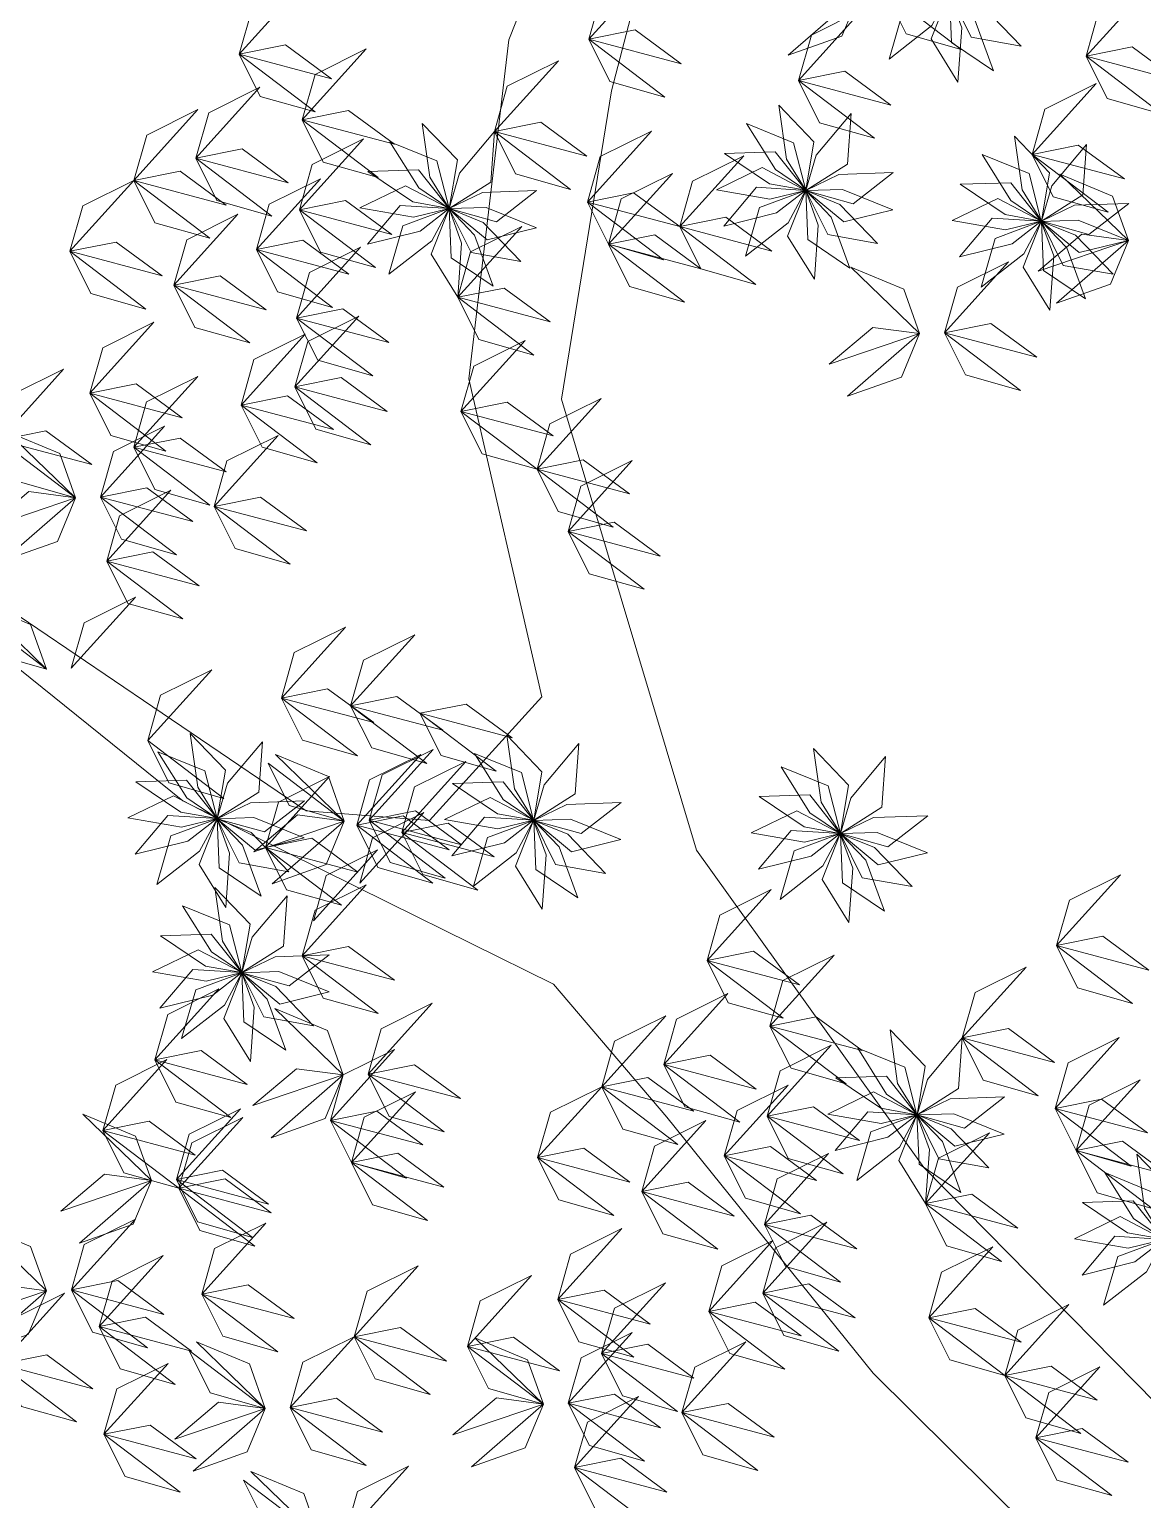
# Model space of a CAD drawing. Header units: inches. Extents: x -173 to 14008, y -3334 to 10368.
# Drawn here: x 6540.6 to 6610.5, y 8071.3 to 8163.6 of the extents above; entities that cross this region are included whole.
import ezdxf

# ---------------------------------------------------------------- set-up
doc = ezdxf.new("R2010")
doc.units = ezdxf.units.IN
doc.header["$MEASUREMENT"] = 0
doc.layers.add('ARREDAMENTO', color=8, linetype='Continuous', lineweight=18)

msp = doc.modelspace()

# ---------------------------------------------------------------- linework, layer by layer
at = {"layer": 'ARREDAMENTO', "linetype": 'Continuous', "lineweight": 0}
for points in [[(6583.502, 8195.262), (6570.73, 8162.974), (6568.232, 8141.687), (6572.822, 8121.716), (6565.759, 8113.952), (6558.02, 8114.567), (6531.515, 8132.52)], [(6709.294, 8179.623), (6704.952, 8135.117), (6679.173, 8131.794), (6650.319, 8089.774), (6642.013, 8069.754), (6640.759, 8060.722), (6636.255, 8058.126), (6631.739, 8058.753), (6624.627, 8063.884), (6596.793, 8092.148), (6582.531, 8112.082), (6574.04, 8140.42), (6577.19, 8159.775), (6586.086, 8193.982)], [(6539.931, 8123.525), (6550.28, 8115.183), (6563.2, 8108.784), (6573.536, 8103.665), (6580.661, 8095.31), (6593.618, 8079.241), (6603.327, 8069.606), (6616.912, 8058.052), (6620.813, 8049.685), (6613.762, 8038.697), (6600.916, 8025.752), (6589.337, 8018.615), (6551.93, 8021.051), (6535.823, 8017.766)]]:
    msp.add_lwpolyline(points, dxfattribs=at)
at = {"layer": 'ARREDAMENTO', "lineweight": 0}
for points in [[(6575.761, 8163.016), (6576.567, 8165.868), (6579.78, 8167.468), (6575.761, 8163.016)], [(6553.814, 8162.084), (6554.621, 8164.937), (6557.833, 8166.536), (6553.814, 8162.084)], [(6606.981, 8161.95), (6607.787, 8164.802), (6611, 8166.402), (6606.981, 8161.95)], [(6592.795, 8165.957), (6591.654, 8163.221), (6588.274, 8162.015), (6592.795, 8165.957)], [(6594.362, 8166.009), (6595.683, 8163.355), (6599.136, 8162.378), (6594.362, 8166.009)], [(6594.615, 8161.777), (6597.301, 8163.875), (6598.391, 8165.908), (6595.5, 8164.833), (6594.615, 8161.777)], [(6598.94, 8160.332), (6599.178, 8163.733), (6598.396, 8165.903), (6597.261, 8163.035), (6598.94, 8160.332)], [(6601.162, 8161.035), (6599.997, 8164.237), (6598.4, 8165.902), (6598.529, 8162.82), (6601.162, 8161.035)], [(6602.907, 8162.58), (6600.539, 8165.032), (6598.404, 8165.903), (6599.775, 8163.14), (6602.907, 8162.58)], [(6588.932, 8160.43), (6589.739, 8163.283), (6592.952, 8164.882), (6588.932, 8160.43)], [(6575.761, 8163.016), (6578.667, 8163.601), (6581.557, 8161.473), (6575.761, 8163.016)], [(6553.814, 8162.084), (6556.72, 8162.669), (6559.61, 8160.542), (6553.814, 8162.084)], [(6575.761, 8163.016), (6577.082, 8160.362), (6580.535, 8159.385), (6575.761, 8163.016)], [(6553.814, 8162.084), (6555.135, 8159.431), (6558.588, 8158.454), (6553.814, 8162.084)], [(6557.764, 8157.963), (6558.57, 8160.815), (6561.783, 8162.415), (6557.764, 8157.963)], [(6606.981, 8161.95), (6609.887, 8162.535), (6612.777, 8160.407), (6606.981, 8161.95)], [(6606.981, 8161.95), (6608.302, 8159.296), (6611.755, 8158.319), (6606.981, 8161.95)], [(6569.836, 8157.219), (6570.643, 8160.072), (6573.855, 8161.671), (6569.836, 8157.219)], [(6588.932, 8160.43), (6591.839, 8161.015), (6594.729, 8158.888), (6588.932, 8160.43)], [(6551.09, 8155.547), (6551.897, 8158.4), (6555.11, 8160), (6551.09, 8155.547)], [(6551.09, 8155.547), (6551.897, 8158.4), (6555.11, 8160), (6551.09, 8155.547)], [(6588.932, 8160.43), (6590.254, 8157.776), (6593.707, 8156.799), (6588.932, 8160.43)], [(6603.591, 8155.784), (6604.398, 8158.637), (6607.61, 8160.236), (6603.591, 8155.784)], [(6547.195, 8154.151), (6548.002, 8157.003), (6551.214, 8158.603), (6547.195, 8154.151)], [(6557.764, 8157.963), (6560.67, 8158.548), (6563.56, 8156.42), (6557.764, 8157.963)], [(6587.696, 8158.869), (6588.171, 8155.494), (6589.386, 8153.533), (6589.901, 8156.575), (6587.696, 8158.869)], [(6592.227, 8158.355), (6590.036, 8155.744), (6589.393, 8153.529), (6591.997, 8155.182), (6592.227, 8158.355)], [(6557.764, 8157.963), (6559.085, 8155.309), (6562.538, 8154.332), (6557.764, 8157.963)], [(6565.305, 8157.733), (6565.78, 8154.358), (6566.995, 8152.397), (6567.51, 8155.438), (6565.305, 8157.733)], [(6569.836, 8157.219), (6567.645, 8154.608), (6567.002, 8152.393), (6569.606, 8154.046), (6569.836, 8157.219)], [(6569.836, 8157.219), (6572.742, 8157.804), (6575.632, 8155.677), (6569.836, 8157.219)], [(6569.836, 8157.219), (6571.157, 8154.565), (6574.61, 8153.589), (6569.836, 8157.219)], [(6575.671, 8152.794), (6576.477, 8155.647), (6579.69, 8157.246), (6575.671, 8152.794)], [(6585.669, 8157.72), (6587.475, 8154.83), (6589.383, 8153.533), (6588.616, 8156.521), (6585.669, 8157.72)], [(6557.587, 8152.307), (6558.393, 8155.16), (6561.606, 8156.76), (6557.587, 8152.307)], [(6563.278, 8156.584), (6565.084, 8153.694), (6566.992, 8152.397), (6566.225, 8155.385), (6563.278, 8156.584)], [(6602.488, 8156.932), (6602.963, 8153.556), (6604.179, 8151.596), (6604.693, 8154.637), (6602.488, 8156.932)], [(6603.591, 8155.784), (6606.497, 8156.369), (6609.387, 8154.242), (6603.591, 8155.784)], [(6607.019, 8156.418), (6604.828, 8153.807), (6604.185, 8151.592), (6606.789, 8153.244), (6607.019, 8156.418)], [(6551.09, 8155.547), (6553.997, 8156.132), (6556.887, 8154.005), (6551.09, 8155.547)], [(6551.09, 8155.547), (6553.997, 8156.132), (6556.887, 8154.005), (6551.09, 8155.547)], [(6551.09, 8155.547), (6552.412, 8152.894), (6555.865, 8151.917), (6551.09, 8155.547)], [(6551.09, 8155.547), (6552.412, 8152.894), (6555.865, 8151.917), (6551.09, 8155.547)], [(6581.467, 8151.252), (6582.274, 8154.104), (6585.486, 8155.704), (6581.467, 8151.252)], [(6584.283, 8155.846), (6587.109, 8153.94), (6589.379, 8153.531), (6587.464, 8155.949), (6584.283, 8155.846)], [(6600.461, 8155.783), (6602.267, 8152.892), (6604.175, 8151.596), (6603.408, 8154.583), (6600.461, 8155.783)], [(6603.591, 8155.784), (6604.912, 8153.13), (6608.365, 8152.154), (6603.591, 8155.784)], [(6547.195, 8154.151), (6550.101, 8154.736), (6552.991, 8152.608), (6547.195, 8154.151)], [(6561.892, 8154.71), (6564.718, 8152.804), (6566.988, 8152.395), (6565.073, 8154.813), (6561.892, 8154.71)], [(6576.992, 8150.14), (6577.799, 8152.993), (6581.011, 8154.592), (6576.992, 8150.14)], [(6583.78, 8153.57), (6587.137, 8152.978), (6589.377, 8153.529), (6586.644, 8154.958), (6583.78, 8153.57)], [(6594.877, 8154.645), (6591.47, 8154.526), (6589.394, 8153.522), (6592.364, 8152.692), (6594.877, 8154.645)], [(6609.65, 8150.377), (6608.654, 8153.169), (6605.342, 8154.551), (6609.65, 8150.377)], [(6543.176, 8149.699), (6543.983, 8152.551), (6547.195, 8154.151), (6543.176, 8149.699)], [(6547.195, 8154.151), (6548.516, 8151.497), (6551.969, 8150.52), (6547.195, 8154.151)], [(6554.895, 8149.806), (6555.701, 8152.659), (6558.914, 8154.258), (6554.895, 8149.806)], [(6561.389, 8152.434), (6564.746, 8151.842), (6566.986, 8152.392), (6564.253, 8153.822), (6561.389, 8152.434)], [(6572.486, 8153.509), (6569.079, 8153.39), (6567.003, 8152.386), (6569.973, 8151.556), (6572.486, 8153.509)], [(6584.246, 8151.286), (6587.553, 8152.111), (6589.376, 8153.525), (6586.298, 8153.719), (6584.246, 8151.286)], [(6585.601, 8149.39), (6588.287, 8151.488), (6589.377, 8153.521), (6586.485, 8152.446), (6585.601, 8149.39)], [(6589.925, 8147.946), (6590.163, 8151.346), (6589.382, 8153.516), (6588.246, 8150.648), (6589.925, 8147.946)], [(6592.148, 8148.648), (6590.982, 8151.851), (6589.385, 8153.515), (6589.514, 8150.434), (6592.148, 8148.648)], [(6593.892, 8150.193), (6591.525, 8152.645), (6589.389, 8153.516), (6590.76, 8150.753), (6593.892, 8150.193)], [(6594.858, 8152.315), (6591.697, 8153.591), (6589.392, 8153.519), (6591.768, 8151.552), (6594.858, 8152.315)], [(6599.075, 8153.908), (6601.901, 8152.003), (6604.171, 8151.594), (6602.256, 8154.011), (6599.075, 8153.908)], [(6557.587, 8152.307), (6560.493, 8152.892), (6563.383, 8150.765), (6557.587, 8152.307)], [(6561.855, 8150.15), (6565.162, 8150.975), (6566.985, 8152.389), (6563.907, 8152.583), (6561.855, 8150.15)], [(6575.671, 8152.794), (6578.577, 8153.379), (6581.467, 8151.252), (6575.671, 8152.794)], [(6575.671, 8152.794), (6576.992, 8150.14), (6580.445, 8149.163), (6575.671, 8152.794)], [(6598.572, 8151.633), (6601.929, 8151.041), (6604.169, 8151.591), (6601.436, 8153.02), (6598.572, 8151.633)], [(6609.669, 8152.708), (6606.262, 8152.589), (6604.186, 8151.585), (6607.156, 8150.755), (6609.669, 8152.708)], [(6549.713, 8147.575), (6550.52, 8150.427), (6553.732, 8152.027), (6549.713, 8147.575)], [(6557.587, 8152.307), (6558.908, 8149.654), (6562.361, 8148.677), (6557.587, 8152.307)], [(6563.21, 8148.254), (6565.896, 8150.352), (6566.986, 8152.385), (6564.094, 8151.31), (6563.21, 8148.254)], [(6567.534, 8146.81), (6567.772, 8150.21), (6566.991, 8152.38), (6565.855, 8149.512), (6567.534, 8146.81)], [(6569.757, 8147.512), (6568.591, 8150.715), (6566.994, 8152.379), (6567.123, 8149.298), (6569.757, 8147.512)], [(6571.501, 8149.057), (6569.134, 8151.509), (6566.998, 8152.38), (6568.369, 8149.617), (6571.501, 8149.057)], [(6572.467, 8151.178), (6569.306, 8152.455), (6567.001, 8152.383), (6569.377, 8150.416), (6572.467, 8151.178)], [(6581.467, 8151.252), (6584.373, 8151.837), (6587.263, 8149.709), (6581.467, 8151.252)], [(6599.038, 8149.349), (6602.345, 8150.174), (6604.168, 8151.588), (6601.09, 8151.781), (6599.038, 8149.349)], [(6600.393, 8147.452), (6603.079, 8149.551), (6604.169, 8151.584), (6601.278, 8150.509), (6600.393, 8147.452)], [(6604.718, 8146.008), (6604.955, 8149.408), (6604.174, 8151.579), (6603.038, 8148.711), (6604.718, 8146.008)], [(6606.94, 8146.71), (6605.774, 8149.913), (6604.177, 8151.578), (6604.306, 8148.496), (6606.94, 8146.71)], [(6608.685, 8148.256), (6606.317, 8150.707), (6604.181, 8151.579), (6605.552, 8148.816), (6608.685, 8148.256)], [(6609.65, 8150.377), (6606.489, 8151.654), (6604.184, 8151.581), (6606.56, 8149.615), (6609.65, 8150.377)], [(6567.534, 8146.81), (6568.341, 8149.662), (6571.554, 8151.262), (6567.534, 8146.81)], [(6576.992, 8150.14), (6579.898, 8150.725), (6582.788, 8148.598), (6576.992, 8150.14)], [(6581.467, 8151.252), (6582.788, 8148.598), (6586.241, 8147.621), (6581.467, 8151.252)], [(6609.65, 8150.377), (6606.711, 8150.767), (6603.97, 8148.451), (6609.65, 8150.377)], [(6543.176, 8149.699), (6546.082, 8150.284), (6548.972, 8148.156), (6543.176, 8149.699)], [(6543.176, 8149.699), (6544.497, 8147.045), (6547.95, 8146.068), (6543.176, 8149.699)], [(6554.895, 8149.806), (6557.801, 8150.391), (6560.691, 8148.264), (6554.895, 8149.806)], [(6554.895, 8149.806), (6556.216, 8147.152), (6559.669, 8146.175), (6554.895, 8149.806)], [(6557.416, 8145.509), (6558.222, 8148.361), (6561.435, 8149.961), (6557.416, 8145.509)], [(6576.992, 8150.14), (6578.313, 8147.487), (6581.766, 8146.51), (6576.992, 8150.14)], [(6609.65, 8150.377), (6608.509, 8147.641), (6605.129, 8146.436), (6609.65, 8150.377)], [(6598.095, 8144.588), (6598.902, 8147.441), (6602.114, 8149.04), (6598.095, 8144.588)], [(6549.713, 8147.575), (6552.619, 8148.16), (6555.509, 8146.032), (6549.713, 8147.575)], [(6596.528, 8144.536), (6595.533, 8147.328), (6592.221, 8148.71), (6596.528, 8144.536)], [(6549.713, 8147.575), (6551.034, 8144.921), (6554.487, 8143.944), (6549.713, 8147.575)], [(6567.534, 8146.81), (6570.441, 8147.394), (6573.331, 8145.267), (6567.534, 8146.81)], [(6557.416, 8145.509), (6560.322, 8146.094), (6563.212, 8143.966), (6557.416, 8145.509)], [(6567.534, 8146.81), (6568.856, 8144.156), (6572.309, 8143.179), (6567.534, 8146.81)], [(6544.436, 8140.788), (6545.243, 8143.64), (6548.455, 8145.24), (6544.436, 8140.788)], [(6557.307, 8141.184), (6558.114, 8144.037), (6561.326, 8145.636), (6557.307, 8141.184)], [(6557.416, 8145.509), (6558.737, 8142.855), (6562.19, 8141.878), (6557.416, 8145.509)], [(6598.095, 8144.588), (6601.001, 8145.173), (6603.891, 8143.046), (6598.095, 8144.588)], [(6553.926, 8140.043), (6554.733, 8142.895), (6557.945, 8144.495), (6553.926, 8140.043)], [(6596.528, 8144.536), (6593.589, 8144.925), (6590.848, 8142.61), (6596.528, 8144.536)], [(6596.528, 8144.536), (6595.387, 8141.8), (6592.007, 8140.594), (6596.528, 8144.536)], [(6598.095, 8144.588), (6599.416, 8141.934), (6602.869, 8140.957), (6598.095, 8144.588)], [(6567.736, 8139.644), (6568.542, 8142.496), (6571.755, 8144.096), (6567.736, 8139.644)], [(6538.76, 8137.846), (6539.567, 8140.699), (6542.779, 8142.299), (6538.76, 8137.846)], [(6547.189, 8137.389), (6547.996, 8140.241), (6551.208, 8141.841), (6547.189, 8137.389)], [(6557.307, 8141.184), (6560.213, 8141.769), (6563.103, 8139.642), (6557.307, 8141.184)], [(6544.436, 8140.788), (6547.342, 8141.373), (6550.232, 8139.245), (6544.436, 8140.788)], [(6544.436, 8140.788), (6545.757, 8138.134), (6549.21, 8137.157), (6544.436, 8140.788)], [(6553.926, 8140.043), (6556.832, 8140.628), (6559.722, 8138.5), (6553.926, 8140.043)], [(6557.307, 8141.184), (6558.628, 8138.53), (6562.081, 8137.553), (6557.307, 8141.184)], [(6572.51, 8136.013), (6573.316, 8138.865), (6576.529, 8140.465), (6572.51, 8136.013)], [(6553.926, 8140.043), (6555.247, 8137.389), (6558.7, 8136.412), (6553.926, 8140.043)], [(6567.736, 8139.644), (6570.642, 8140.229), (6573.532, 8138.101), (6567.736, 8139.644)], [(6567.736, 8139.644), (6569.057, 8136.99), (6572.51, 8136.013), (6567.736, 8139.644)], [(6545.101, 8134.268), (6545.908, 8137.121), (6549.12, 8138.72), (6545.101, 8134.268)], [(6538.76, 8137.846), (6541.666, 8138.431), (6544.556, 8136.304), (6538.76, 8137.846)], [(6538.76, 8137.846), (6540.081, 8135.193), (6543.534, 8134.216), (6538.76, 8137.846)], [(6538.76, 8137.846), (6540.081, 8135.193), (6543.534, 8134.216), (6538.76, 8137.846)], [(6543.534, 8134.216), (6542.539, 8137.008), (6539.227, 8138.39), (6543.534, 8134.216)], [(6547.189, 8137.389), (6550.095, 8137.974), (6552.985, 8135.846), (6547.189, 8137.389)], [(6552.232, 8133.682), (6553.039, 8136.535), (6556.251, 8138.134), (6552.232, 8133.682)], [(6547.189, 8137.389), (6548.51, 8134.735), (6551.963, 8133.758), (6547.189, 8137.389)], [(6572.51, 8136.013), (6575.416, 8136.598), (6578.306, 8134.47), (6572.51, 8136.013)], [(6572.51, 8136.013), (6573.831, 8133.359), (6577.284, 8132.382), (6572.51, 8136.013)], [(6574.455, 8132.105), (6575.262, 8134.958), (6578.474, 8136.557), (6574.455, 8132.105)], [(6543.534, 8134.216), (6540.595, 8134.605), (6537.854, 8132.29), (6543.534, 8134.216)], [(6543.534, 8134.216), (6542.393, 8131.48), (6539.013, 8130.274), (6543.534, 8134.216)], [(6545.101, 8134.268), (6548.007, 8134.853), (6550.897, 8132.726), (6545.101, 8134.268)], [(6545.101, 8134.268), (6546.422, 8131.614), (6549.875, 8130.637), (6545.101, 8134.268)], [(6545.49, 8130.238), (6546.296, 8133.09), (6549.509, 8134.69), (6545.49, 8130.238)], [(6552.232, 8133.682), (6555.138, 8134.267), (6558.028, 8132.14), (6552.232, 8133.682)], [(6552.232, 8133.682), (6553.553, 8131.028), (6557.006, 8130.051), (6552.232, 8133.682)], [(6574.455, 8132.105), (6577.361, 8132.69), (6580.251, 8130.563), (6574.455, 8132.105)], [(6574.455, 8132.105), (6575.776, 8129.451), (6579.229, 8128.474), (6574.455, 8132.105)], [(6545.49, 8130.238), (6548.396, 8130.823), (6551.286, 8128.695), (6545.49, 8130.238)], [(6545.49, 8130.238), (6546.811, 8127.584), (6550.264, 8126.607), (6545.49, 8130.238)], [(6541.702, 8123.464), (6540.707, 8126.256), (6537.395, 8127.638), (6541.702, 8123.464)], [(6543.269, 8123.516), (6544.076, 8126.369), (6547.288, 8127.968), (6543.269, 8123.516)], [(6536.928, 8127.095), (6538.249, 8124.441), (6541.702, 8123.464), (6536.928, 8127.095)], [(6556.457, 8121.641), (6557.264, 8124.493), (6560.476, 8126.093), (6556.457, 8121.641)], [(6560.808, 8121.162), (6561.615, 8124.015), (6564.827, 8125.614), (6560.808, 8121.162)], [(6548.07, 8118.971), (6548.876, 8121.824), (6552.089, 8123.423), (6548.07, 8118.971)], [(6556.457, 8121.641), (6559.363, 8122.226), (6562.253, 8120.098), (6556.457, 8121.641)], [(6556.457, 8121.641), (6557.778, 8118.987), (6561.231, 8118.01), (6556.457, 8121.641)], [(6560.808, 8121.162), (6563.715, 8121.747), (6566.605, 8119.62), (6560.808, 8121.162)], [(6560.808, 8121.162), (6562.129, 8118.508), (6565.582, 8117.531), (6560.808, 8121.162)], [(6565.16, 8120.683), (6568.066, 8121.268), (6570.956, 8119.141), (6565.16, 8120.683)], [(6565.16, 8120.683), (6566.481, 8118.03), (6569.934, 8117.053), (6565.16, 8120.683)], [(6550.736, 8119.412), (6551.211, 8116.037), (6552.426, 8114.077), (6552.941, 8117.118), (6550.736, 8119.412)], [(6570.611, 8119.308), (6571.086, 8115.933), (6572.301, 8113.973), (6572.816, 8117.014), (6570.611, 8119.308)], [(6548.07, 8118.971), (6549.391, 8116.317), (6552.844, 8115.34), (6548.07, 8118.971)], [(6555.267, 8118.899), (6553.076, 8116.288), (6552.432, 8114.073), (6555.037, 8115.725), (6555.267, 8118.899)], [(6561.973, 8113.968), (6562.779, 8116.821), (6565.992, 8118.42), (6561.973, 8113.968)], [(6575.141, 8118.795), (6572.951, 8116.184), (6572.307, 8113.969), (6574.912, 8115.621), (6575.141, 8118.795)], [(6589.868, 8118.475), (6590.343, 8115.1), (6591.558, 8113.139), (6592.073, 8116.18), (6589.868, 8118.475)], [(6548.708, 8118.264), (6550.515, 8115.373), (6552.422, 8114.077), (6551.656, 8117.064), (6548.708, 8118.264)], [(6555.632, 8117.547), (6556.953, 8114.893), (6560.406, 8113.916), (6555.632, 8117.547)], [(6560.406, 8113.916), (6559.41, 8116.708), (6556.098, 8118.09), (6560.406, 8113.916)], [(6561.194, 8113.651), (6562, 8116.503), (6565.213, 8118.103), (6561.194, 8113.651)], [(6564.014, 8113.205), (6564.821, 8116.057), (6568.033, 8117.657), (6564.014, 8113.205)], [(6568.583, 8118.159), (6570.39, 8115.269), (6572.297, 8113.972), (6571.531, 8116.96), (6568.583, 8118.159)], [(6594.399, 8117.961), (6592.208, 8115.35), (6591.564, 8113.135), (6594.169, 8114.788), (6594.399, 8117.961)], [(6547.323, 8116.389), (6550.149, 8114.483), (6552.419, 8114.075), (6550.503, 8116.492), (6547.323, 8116.389)], [(6555.463, 8112.258), (6556.27, 8115.11), (6559.482, 8116.71), (6555.463, 8112.258)], [(6587.84, 8117.326), (6589.647, 8114.436), (6591.555, 8113.139), (6590.788, 8116.127), (6587.84, 8117.326)], [(6567.198, 8116.285), (6570.024, 8114.379), (6572.294, 8113.971), (6570.378, 8116.388), (6567.198, 8116.285)], [(6586.455, 8115.452), (6589.281, 8113.546), (6591.551, 8113.137), (6589.635, 8115.555), (6586.455, 8115.452)], [(6546.82, 8114.114), (6550.177, 8113.522), (6552.417, 8114.072), (6549.683, 8115.501), (6546.82, 8114.114)], [(6557.916, 8115.189), (6554.51, 8115.069), (6552.433, 8114.065), (6555.404, 8113.236), (6557.916, 8115.189)], [(6566.695, 8114.009), (6570.052, 8113.418), (6572.292, 8113.968), (6569.558, 8115.397), (6566.695, 8114.009)], [(6577.791, 8115.084), (6574.385, 8114.965), (6572.308, 8113.961), (6575.279, 8113.132), (6577.791, 8115.084)], [(6547.286, 8111.83), (6550.593, 8112.655), (6552.416, 8114.068), (6549.337, 8114.262), (6547.286, 8111.83)], [(6548.64, 8109.933), (6551.326, 8112.032), (6552.416, 8114.065), (6549.525, 8112.99), (6548.64, 8109.933)], [(6552.965, 8108.489), (6553.203, 8111.889), (6552.421, 8114.06), (6551.286, 8111.192), (6552.965, 8108.489)], [(6555.187, 8109.191), (6554.022, 8112.394), (6552.425, 8114.059), (6552.554, 8110.977), (6555.187, 8109.191)], [(6556.932, 8110.737), (6554.564, 8113.188), (6552.429, 8114.06), (6553.8, 8111.297), (6556.932, 8110.737)], [(6557.897, 8112.858), (6554.737, 8114.135), (6552.432, 8114.062), (6554.808, 8112.096), (6557.897, 8112.858)], [(6560.406, 8113.916), (6557.467, 8114.305), (6554.725, 8111.99), (6560.406, 8113.916)], [(6560.406, 8113.916), (6559.265, 8111.18), (6555.885, 8109.974), (6560.406, 8113.916)], [(6561.194, 8113.651), (6564.1, 8114.236), (6566.99, 8112.108), (6561.194, 8113.651)], [(6561.376, 8110.008), (6562.183, 8112.861), (6565.395, 8114.461), (6561.376, 8110.008)], [(6561.973, 8113.968), (6564.879, 8114.553), (6567.769, 8112.426), (6561.973, 8113.968)], [(6561.973, 8113.968), (6563.294, 8111.314), (6566.747, 8110.337), (6561.973, 8113.968)], [(6564.014, 8113.205), (6566.92, 8113.79), (6569.81, 8111.662), (6564.014, 8113.205)], [(6567.161, 8111.726), (6570.468, 8112.551), (6572.291, 8113.964), (6569.212, 8114.158), (6567.161, 8111.726)], [(6568.515, 8109.829), (6571.201, 8111.928), (6572.291, 8113.961), (6569.4, 8112.886), (6568.515, 8109.829)], [(6572.84, 8108.385), (6573.078, 8111.785), (6572.296, 8113.955), (6571.161, 8111.088), (6572.84, 8108.385)], [(6575.062, 8109.087), (6573.897, 8112.29), (6572.3, 8113.955), (6572.429, 8110.873), (6575.062, 8109.087)], [(6576.807, 8110.632), (6574.439, 8113.084), (6572.304, 8113.956), (6573.675, 8111.193), (6576.807, 8110.632)], [(6577.772, 8112.754), (6574.612, 8114.031), (6572.307, 8113.958), (6574.683, 8111.992), (6577.772, 8112.754)], [(6585.952, 8113.176), (6589.309, 8112.584), (6591.549, 8113.135), (6588.815, 8114.564), (6585.952, 8113.176)], [(6597.049, 8114.251), (6593.642, 8114.132), (6591.565, 8113.128), (6594.536, 8112.298), (6597.049, 8114.251)], [(6555.463, 8112.258), (6558.369, 8112.842), (6561.259, 8110.715), (6555.463, 8112.258)], [(6561.194, 8113.651), (6562.515, 8110.997), (6565.968, 8110.02), (6561.194, 8113.651)], [(6564.014, 8113.205), (6565.335, 8110.551), (6568.788, 8109.574), (6564.014, 8113.205)], [(6586.418, 8110.892), (6589.725, 8111.717), (6591.548, 8113.131), (6588.469, 8113.325), (6586.418, 8110.892)], [(6587.773, 8108.996), (6590.458, 8111.094), (6591.548, 8113.127), (6588.657, 8112.052), (6587.773, 8108.996)], [(6592.097, 8107.552), (6592.335, 8110.952), (6591.553, 8113.122), (6590.418, 8110.254), (6592.097, 8107.552)], [(6594.32, 8108.254), (6593.154, 8111.457), (6591.557, 8113.121), (6591.686, 8110.04), (6594.32, 8108.254)], [(6596.064, 8109.799), (6593.696, 8112.251), (6591.561, 8113.122), (6592.932, 8110.359), (6596.064, 8109.799)], [(6597.03, 8111.92), (6593.869, 8113.197), (6591.564, 8113.125), (6593.94, 8111.158), (6597.03, 8111.92)], [(6555.463, 8112.258), (6556.784, 8109.604), (6560.237, 8108.627), (6555.463, 8112.258)], [(6558.465, 8107.654), (6559.272, 8110.506), (6562.484, 8112.106), (6558.465, 8107.654)], [(6605.135, 8106.094), (6605.941, 8108.947), (6609.154, 8110.546), (6605.135, 8106.094)], [(6552.287, 8109.741), (6552.761, 8106.365), (6553.977, 8104.405), (6554.491, 8107.446), (6552.287, 8109.741)], [(6556.817, 8109.227), (6554.626, 8106.616), (6553.983, 8104.401), (6556.587, 8106.053), (6556.817, 8109.227)], [(6557.764, 8105.457), (6558.57, 8108.31), (6561.783, 8109.909), (6557.764, 8105.457)], [(6583.188, 8105.163), (6583.995, 8108.015), (6587.207, 8109.615), (6583.188, 8105.163)], [(6550.259, 8108.592), (6552.065, 8105.701), (6553.973, 8104.405), (6553.206, 8107.392), (6550.259, 8108.592)], [(6548.874, 8106.717), (6551.699, 8104.812), (6553.97, 8104.403), (6552.054, 8106.821), (6548.874, 8106.717)], [(6605.135, 8106.094), (6608.041, 8106.679), (6610.931, 8104.552), (6605.135, 8106.094)], [(6548.37, 8104.442), (6551.727, 8103.85), (6553.967, 8104.4), (6551.234, 8105.829), (6548.37, 8104.442)], [(6559.467, 8105.517), (6556.06, 8105.398), (6553.984, 8104.394), (6556.955, 8103.564), (6559.467, 8105.517)], [(6557.764, 8105.457), (6560.67, 8106.042), (6563.56, 8103.915), (6557.764, 8105.457)], [(6557.764, 8105.457), (6559.085, 8102.803), (6562.538, 8101.826), (6557.764, 8105.457)], [(6583.188, 8105.163), (6586.094, 8105.748), (6588.984, 8103.62), (6583.188, 8105.163)], [(6587.138, 8101.041), (6587.944, 8103.894), (6591.157, 8105.493), (6587.138, 8101.041)], [(6605.135, 8106.094), (6606.456, 8103.44), (6609.909, 8102.463), (6605.135, 8106.094)], [(6548.836, 8102.158), (6552.144, 8102.983), (6553.966, 8104.397), (6550.888, 8104.591), (6548.836, 8102.158)], [(6559.448, 8103.186), (6556.288, 8104.463), (6553.982, 8104.39), (6556.359, 8102.424), (6559.448, 8103.186)], [(6583.188, 8105.163), (6584.509, 8102.509), (6587.962, 8101.532), (6583.188, 8105.163)], [(6599.21, 8100.298), (6600.017, 8103.15), (6603.229, 8104.75), (6599.21, 8100.298)], [(6550.191, 8100.262), (6552.877, 8102.36), (6553.967, 8104.393), (6551.076, 8103.318), (6550.191, 8100.262)], [(6554.516, 8098.817), (6554.753, 8102.217), (6553.972, 8104.388), (6552.836, 8101.52), (6554.516, 8098.817)], [(6556.738, 8099.519), (6555.572, 8102.722), (6553.975, 8104.387), (6554.104, 8101.305), (6556.738, 8099.519)], [(6558.483, 8101.065), (6556.115, 8103.517), (6553.979, 8104.388), (6555.35, 8101.625), (6558.483, 8101.065)], [(6548.514, 8098.921), (6549.321, 8101.774), (6552.533, 8103.373), (6548.514, 8098.921)], [(6580.464, 8098.626), (6581.271, 8101.478), (6584.484, 8103.078), (6580.464, 8098.626)], [(6580.464, 8098.626), (6581.271, 8101.478), (6584.484, 8103.078), (6580.464, 8098.626)], [(6560.345, 8097.971), (6559.349, 8100.763), (6556.037, 8102.145), (6560.345, 8097.971)], [(6561.912, 8098.023), (6562.718, 8100.876), (6565.931, 8102.475), (6561.912, 8098.023)], [(6576.569, 8097.229), (6577.376, 8100.082), (6580.588, 8101.681), (6576.569, 8097.229)], [(6587.138, 8101.041), (6590.044, 8101.626), (6592.934, 8099.499), (6587.138, 8101.041)], [(6587.138, 8101.041), (6588.459, 8098.387), (6591.912, 8097.41), (6587.138, 8101.041)], [(6594.679, 8100.811), (6595.154, 8097.436), (6596.369, 8095.475), (6596.884, 8098.517), (6594.679, 8100.811)], [(6599.21, 8100.298), (6602.116, 8100.883), (6605.006, 8098.755), (6599.21, 8100.298)], [(6586.961, 8095.386), (6587.767, 8098.238), (6590.98, 8099.838), (6586.961, 8095.386)], [(6599.21, 8100.298), (6597.019, 8097.686), (6596.375, 8095.471), (6598.98, 8097.124), (6599.21, 8100.298)], [(6599.21, 8100.298), (6600.531, 8097.644), (6603.984, 8096.667), (6599.21, 8100.298)], [(6605.045, 8095.872), (6605.851, 8098.725), (6609.064, 8100.325), (6605.045, 8095.872)], [(6545.248, 8094.485), (6546.055, 8097.337), (6549.268, 8098.937), (6545.248, 8094.485)], [(6548.514, 8098.921), (6551.42, 8099.506), (6554.31, 8097.378), (6548.514, 8098.921)], [(6548.514, 8098.921), (6549.835, 8096.267), (6553.288, 8095.29), (6548.514, 8098.921)], [(6559.538, 8095.118), (6560.345, 8097.971), (6563.557, 8099.57), (6559.538, 8095.118)], [(6580.464, 8098.626), (6583.371, 8099.211), (6586.261, 8097.083), (6580.464, 8098.626)], [(6580.464, 8098.626), (6583.371, 8099.211), (6586.261, 8097.083), (6580.464, 8098.626)], [(6592.652, 8099.662), (6594.458, 8096.772), (6596.366, 8095.475), (6595.599, 8098.463), (6592.652, 8099.662)], [(6560.345, 8097.971), (6557.406, 8098.36), (6554.664, 8096.045), (6560.345, 8097.971)], [(6561.912, 8098.023), (6564.818, 8098.608), (6567.708, 8096.481), (6561.912, 8098.023)], [(6561.912, 8098.023), (6563.233, 8095.369), (6566.686, 8094.392), (6561.912, 8098.023)], [(6580.464, 8098.626), (6581.785, 8095.972), (6585.238, 8094.995), (6580.464, 8098.626)], [(6580.464, 8098.626), (6581.785, 8095.972), (6585.238, 8094.995), (6580.464, 8098.626)], [(6560.345, 8097.971), (6559.204, 8095.235), (6555.824, 8094.029), (6560.345, 8097.971)], [(6572.55, 8092.777), (6573.357, 8095.629), (6576.569, 8097.229), (6572.55, 8092.777)], [(6576.569, 8097.229), (6579.475, 8097.814), (6582.365, 8095.687), (6576.569, 8097.229)], [(6576.569, 8097.229), (6577.89, 8094.575), (6581.343, 8093.598), (6576.569, 8097.229)], [(6584.269, 8092.884), (6585.075, 8095.737), (6588.288, 8097.337), (6584.269, 8092.884)], [(6591.266, 8097.788), (6594.092, 8095.882), (6596.362, 8095.474), (6594.447, 8097.891), (6591.266, 8097.788)], [(6606.366, 8093.219), (6607.172, 8096.071), (6610.385, 8097.671), (6606.366, 8093.219)], [(6560.859, 8092.464), (6561.666, 8095.317), (6564.878, 8096.916), (6560.859, 8092.464)], [(6590.763, 8095.512), (6594.12, 8094.921), (6596.36, 8095.471), (6593.627, 8096.9), (6590.763, 8095.512)], [(6601.86, 8096.587), (6598.453, 8096.468), (6596.377, 8095.464), (6599.347, 8094.634), (6601.86, 8096.587)], [(6605.045, 8095.872), (6607.951, 8096.457), (6610.841, 8094.33), (6605.045, 8095.872)], [(6548.296, 8091.342), (6547.301, 8094.135), (6543.989, 8095.516), (6548.296, 8091.342)], [(6549.863, 8091.395), (6550.67, 8094.247), (6553.882, 8095.847), (6549.863, 8091.395)], [(6550.023, 8090.854), (6550.829, 8093.707), (6554.042, 8095.306), (6550.023, 8090.854)], [(6559.538, 8095.118), (6562.444, 8095.703), (6565.334, 8093.576), (6559.538, 8095.118)], [(6586.961, 8095.386), (6589.867, 8095.971), (6592.757, 8093.843), (6586.961, 8095.386)], [(6586.961, 8095.386), (6588.282, 8092.732), (6591.735, 8091.755), (6586.961, 8095.386)], [(6591.229, 8093.229), (6594.536, 8094.053), (6596.359, 8095.467), (6593.281, 8095.661), (6591.229, 8093.229)], [(6592.584, 8091.332), (6595.269, 8093.431), (6596.359, 8095.463), (6593.468, 8094.389), (6592.584, 8091.332)], [(6596.908, 8089.888), (6597.146, 8093.288), (6596.365, 8095.458), (6595.229, 8092.59), (6596.908, 8089.888)], [(6599.131, 8090.59), (6597.965, 8093.793), (6596.368, 8095.458), (6596.497, 8092.376), (6599.131, 8090.59)], [(6600.875, 8092.135), (6598.508, 8094.587), (6596.372, 8095.459), (6597.743, 8092.696), (6600.875, 8092.135)], [(6601.841, 8094.257), (6598.68, 8095.533), (6596.375, 8095.461), (6598.751, 8093.495), (6601.841, 8094.257)], [(6605.045, 8095.872), (6606.366, 8093.219), (6609.819, 8092.242), (6605.045, 8095.872)], [(6545.248, 8094.485), (6548.155, 8095.07), (6551.045, 8092.942), (6545.248, 8094.485)], [(6545.248, 8094.485), (6546.57, 8091.831), (6550.023, 8090.854), (6545.248, 8094.485)], [(6559.538, 8095.118), (6560.859, 8092.464), (6564.312, 8091.487), (6559.538, 8095.118)], [(6579.087, 8090.653), (6579.894, 8093.506), (6583.106, 8095.105), (6579.087, 8090.653)], [(6596.908, 8089.888), (6597.715, 8092.74), (6600.928, 8094.34), (6596.908, 8089.888)], [(6584.269, 8092.884), (6587.175, 8093.469), (6590.065, 8091.342), (6584.269, 8092.884)], [(6606.366, 8093.219), (6609.272, 8093.804), (6612.162, 8091.676), (6606.366, 8093.219)], [(6560.859, 8092.464), (6563.765, 8093.049), (6566.655, 8090.922), (6560.859, 8092.464)], [(6560.859, 8092.464), (6562.18, 8089.811), (6565.633, 8088.834), (6560.859, 8092.464)], [(6572.55, 8092.777), (6575.456, 8093.362), (6578.346, 8091.234), (6572.55, 8092.777)], [(6572.55, 8092.777), (6573.871, 8090.123), (6577.324, 8089.146), (6572.55, 8092.777)], [(6584.269, 8092.884), (6585.59, 8090.231), (6589.043, 8089.254), (6584.269, 8092.884)], [(6586.79, 8088.587), (6587.596, 8091.44), (6590.809, 8093.039), (6586.79, 8088.587)], [(6606.366, 8093.219), (6607.687, 8090.565), (6611.14, 8089.588), (6606.366, 8093.219)], [(6610.182, 8092.986), (6610.657, 8089.611), (6611.872, 8087.65), (6612.387, 8090.691), (6610.182, 8092.986)], [(6548.296, 8091.342), (6545.357, 8091.732), (6542.616, 8089.417), (6548.296, 8091.342)], [(6549.863, 8091.395), (6552.769, 8091.98), (6555.659, 8089.852), (6549.863, 8091.395)], [(6608.154, 8091.837), (6609.961, 8088.947), (6611.868, 8087.65), (6611.102, 8090.638), (6608.154, 8091.837)], [(6548.296, 8091.342), (6547.155, 8088.606), (6543.775, 8087.401), (6548.296, 8091.342)], [(6549.863, 8091.395), (6551.184, 8088.741), (6554.637, 8087.764), (6549.863, 8091.395)], [(6550.023, 8090.854), (6552.929, 8091.439), (6555.819, 8089.312), (6550.023, 8090.854)], [(6550.023, 8090.854), (6551.344, 8088.2), (6554.797, 8087.223), (6550.023, 8090.854)], [(6579.087, 8090.653), (6581.993, 8091.238), (6584.883, 8089.111), (6579.087, 8090.653)], [(6579.087, 8090.653), (6580.408, 8087.999), (6583.861, 8087.022), (6579.087, 8090.653)], [(6596.908, 8089.888), (6599.815, 8090.473), (6602.705, 8088.345), (6596.908, 8089.888)], [(6596.908, 8089.888), (6598.229, 8087.234), (6601.682, 8086.257), (6596.908, 8089.888)], [(6606.769, 8089.963), (6609.595, 8088.057), (6611.865, 8087.648), (6609.949, 8090.066), (6606.769, 8089.963)], [(6543.274, 8084.465), (6544.08, 8087.318), (6547.293, 8088.917), (6543.274, 8084.465)], [(6586.79, 8088.587), (6589.696, 8089.172), (6592.586, 8087.045), (6586.79, 8088.587)], [(6606.266, 8087.687), (6609.623, 8087.095), (6611.863, 8087.645), (6609.129, 8089.075), (6606.266, 8087.687)], [(6541.707, 8084.413), (6540.711, 8087.205), (6537.399, 8088.587), (6541.707, 8084.413)], [(6551.46, 8084.208), (6552.266, 8087.061), (6555.479, 8088.66), (6551.46, 8084.208)], [(6573.81, 8083.866), (6574.617, 8086.719), (6577.829, 8088.318), (6573.81, 8083.866)], [(6586.681, 8084.262), (6587.488, 8087.115), (6590.7, 8088.714), (6586.681, 8084.262)], [(6586.79, 8088.587), (6588.111, 8085.933), (6591.564, 8084.956), (6586.79, 8088.587)], [(6606.732, 8085.403), (6610.039, 8086.228), (6611.862, 8087.642), (6608.783, 8087.836), (6606.732, 8085.403)], [(6583.3, 8083.121), (6584.107, 8085.974), (6587.319, 8087.573), (6583.3, 8083.121)], [(6597.11, 8082.722), (6597.916, 8085.575), (6601.129, 8087.174), (6597.11, 8082.722)], [(6608.087, 8083.507), (6610.772, 8085.605), (6611.862, 8087.638), (6608.971, 8086.563), (6608.087, 8083.507)], [(6545.02, 8082.169), (6545.826, 8085.021), (6549.039, 8086.621), (6545.02, 8082.169)], [(6561.027, 8081.531), (6561.834, 8084.383), (6565.047, 8085.983), (6561.027, 8081.531)], [(6568.134, 8080.925), (6568.941, 8083.777), (6572.153, 8085.377), (6568.134, 8080.925)], [(6541.707, 8084.413), (6538.768, 8084.802), (6536.026, 8082.487), (6541.707, 8084.413)], [(6541.707, 8084.413), (6540.566, 8081.677), (6537.186, 8080.471), (6541.707, 8084.413)], [(6538.818, 8079.808), (6539.624, 8082.66), (6542.837, 8084.26), (6538.818, 8079.808)], [(6543.274, 8084.465), (6546.18, 8085.05), (6549.07, 8082.923), (6543.274, 8084.465)], [(6543.274, 8084.465), (6544.595, 8081.811), (6548.048, 8080.834), (6543.274, 8084.465)], [(6551.46, 8084.208), (6554.366, 8084.793), (6557.256, 8082.666), (6551.46, 8084.208)], [(6551.46, 8084.208), (6552.781, 8081.554), (6556.234, 8080.578), (6551.46, 8084.208)], [(6573.81, 8083.866), (6576.716, 8084.451), (6579.606, 8082.324), (6573.81, 8083.866)], [(6576.563, 8080.467), (6577.37, 8083.32), (6580.582, 8084.919), (6576.563, 8080.467)], [(6586.681, 8084.262), (6589.587, 8084.847), (6592.477, 8082.72), (6586.681, 8084.262)], [(6586.681, 8084.262), (6588.002, 8081.608), (6591.455, 8080.631), (6586.681, 8084.262)], [(6573.81, 8083.866), (6575.131, 8081.212), (6578.584, 8080.235), (6573.81, 8083.866)], [(6583.3, 8083.121), (6586.206, 8083.706), (6589.096, 8081.579), (6583.3, 8083.121)], [(6597.11, 8082.722), (6600.016, 8083.307), (6602.906, 8081.179), (6597.11, 8082.722)], [(6601.884, 8079.091), (6602.69, 8081.944), (6605.903, 8083.543), (6601.884, 8079.091)], [(6545.02, 8082.169), (6547.926, 8082.754), (6550.816, 8080.626), (6545.02, 8082.169)], [(6583.3, 8083.121), (6584.621, 8080.467), (6588.074, 8079.49), (6583.3, 8083.121)], [(6597.11, 8082.722), (6598.431, 8080.068), (6601.884, 8079.091), (6597.11, 8082.722)], [(6545.02, 8082.169), (6546.341, 8079.515), (6549.794, 8078.538), (6545.02, 8082.169)], [(6557.008, 8077.079), (6557.815, 8079.931), (6561.027, 8081.531), (6557.008, 8077.079)], [(6561.027, 8081.531), (6563.934, 8082.116), (6566.824, 8079.988), (6561.027, 8081.531)], [(6561.027, 8081.531), (6562.348, 8078.877), (6565.801, 8077.9), (6561.027, 8081.531)], [(6568.134, 8080.925), (6571.04, 8081.51), (6573.93, 8079.382), (6568.134, 8080.925)], [(6572.908, 8077.294), (6571.913, 8080.086), (6568.601, 8081.468), (6572.908, 8077.294)], [(6574.475, 8077.346), (6575.282, 8080.199), (6578.494, 8081.798), (6574.475, 8077.346)], [(6550.667, 8080.657), (6551.988, 8078.003), (6555.441, 8077.026), (6550.667, 8080.657)], [(6555.441, 8077.026), (6554.446, 8079.819), (6551.134, 8081.2), (6555.441, 8077.026)], [(6568.134, 8080.925), (6569.455, 8078.271), (6572.908, 8077.294), (6568.134, 8080.925)], [(6568.134, 8080.925), (6569.455, 8078.271), (6572.908, 8077.294), (6568.134, 8080.925)], [(6576.563, 8080.467), (6579.469, 8081.052), (6582.359, 8078.925), (6576.563, 8080.467)], [(6576.563, 8080.467), (6577.884, 8077.813), (6581.337, 8076.836), (6576.563, 8080.467)], [(6581.606, 8076.76), (6582.413, 8079.613), (6585.625, 8081.212), (6581.606, 8076.76)], [(6538.818, 8079.808), (6541.724, 8080.393), (6544.614, 8078.265), (6538.818, 8079.808)], [(6538.818, 8079.808), (6540.139, 8077.154), (6543.592, 8076.177), (6538.818, 8079.808)], [(6545.32, 8075.399), (6546.126, 8078.252), (6549.339, 8079.851), (6545.32, 8075.399)], [(6601.884, 8079.091), (6604.79, 8079.676), (6607.68, 8077.549), (6601.884, 8079.091)], [(6603.829, 8075.184), (6604.636, 8078.036), (6607.848, 8079.636), (6603.829, 8075.184)], [(6601.884, 8079.091), (6603.205, 8076.437), (6606.658, 8075.46), (6601.884, 8079.091)], [(6572.908, 8077.294), (6569.969, 8077.684), (6567.228, 8075.368), (6572.908, 8077.294)], [(6574.475, 8077.346), (6577.381, 8077.931), (6580.271, 8075.804), (6574.475, 8077.346)], [(6574.864, 8073.316), (6575.67, 8076.169), (6578.883, 8077.768), (6574.864, 8073.316)], [(6555.441, 8077.026), (6552.503, 8077.416), (6549.761, 8075.1), (6555.441, 8077.026)], [(6555.441, 8077.026), (6554.3, 8074.29), (6550.92, 8073.085), (6555.441, 8077.026)], [(6557.008, 8077.079), (6559.914, 8077.664), (6562.804, 8075.536), (6557.008, 8077.079)], [(6557.008, 8077.079), (6558.329, 8074.425), (6561.782, 8073.448), (6557.008, 8077.079)], [(6572.908, 8077.294), (6571.767, 8074.558), (6568.387, 8073.353), (6572.908, 8077.294)], [(6574.475, 8077.346), (6575.796, 8074.693), (6579.249, 8073.716), (6574.475, 8077.346)], [(6581.606, 8076.76), (6584.512, 8077.345), (6587.402, 8075.218), (6581.606, 8076.76)], [(6581.606, 8076.76), (6582.927, 8074.107), (6586.38, 8073.13), (6581.606, 8076.76)], [(6545.32, 8075.399), (6548.226, 8075.984), (6551.116, 8073.857), (6545.32, 8075.399)], [(6545.32, 8075.399), (6546.641, 8072.745), (6550.094, 8071.768), (6545.32, 8075.399)], [(6603.829, 8075.184), (6606.735, 8075.769), (6609.625, 8073.641), (6603.829, 8075.184)], [(6603.829, 8075.184), (6605.15, 8072.53), (6608.603, 8071.553), (6603.829, 8075.184)], [(6558.858, 8068.899), (6557.862, 8071.691), (6554.55, 8073.073), (6558.858, 8068.899)], [(6560.425, 8068.951), (6561.231, 8071.804), (6564.444, 8073.404), (6560.425, 8068.951)], [(6574.864, 8073.316), (6577.77, 8073.901), (6580.66, 8071.774), (6574.864, 8073.316)], [(6574.864, 8073.316), (6576.185, 8070.662), (6579.638, 8069.685), (6574.864, 8073.316)], [(6554.083, 8072.53), (6555.405, 8069.876), (6558.858, 8068.899), (6554.083, 8072.53)]]:
    msp.add_lwpolyline(points, dxfattribs=at)

doc.saveas('drawing.dxf')
